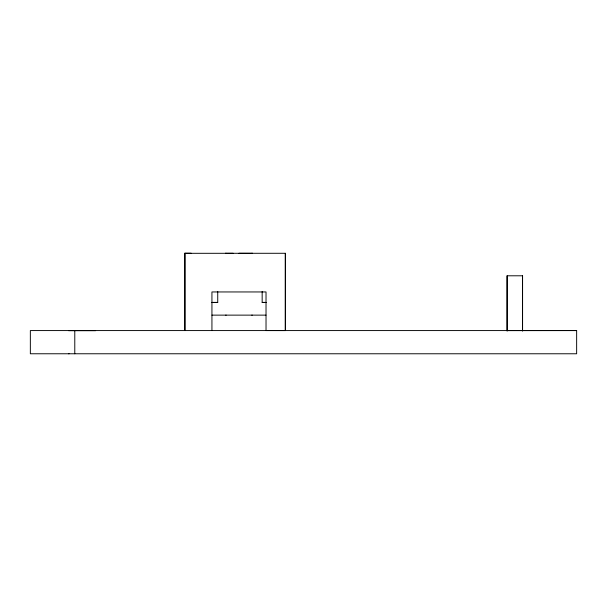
<?xml version="1.0" encoding="UTF-8"?>
<svg xmlns="http://www.w3.org/2000/svg" width="607" height="607" viewBox="0 0 607 607"><rect width="100%" height="100%" fill="white"/><g stroke="black" fill="none" stroke-linecap="round" stroke-linejoin="round"><path stroke-width="0.91" d="M74.782 353.767L74.782 330.572M184.892 253.218L184.892 330.572L184.892 253.218L191.167 253.233M211.934 330.572L211.934 291.952L266.025 291.952L266.025 330.572L285.343 330.587L285.343 253.286L184.892 253.316M285.328 330.565L285.343 253.286M522.566 331.118L522.566 275.79L507.111 275.79L507.103 330.61L576.642 330.572L576.642 353.775L30.35 353.767L30.35 330.572L576.65 330.572M522.559 330.58L522.566 275.79M251.822 253.316L252.497 253.301L238.976 253.271M225.721 315.132L226.161 315.132M252.231 315.132L251.799 315.132M233.171 253.271L225.455 253.301L226.13 253.316M211.934 302.4L217.731 302.4M262.163 302.4L266.025 302.4M211.934 302.438L217.731 302.438L217.731 291.512M266.025 302.445L262.163 302.445L262.163 291.512M211.934 315.132L266.025 315.132M68.591 330.686L95.633 330.686M68.591 353.767L69.054 353.767M507.111 275.79L507.111 331.118"/></g></svg>
